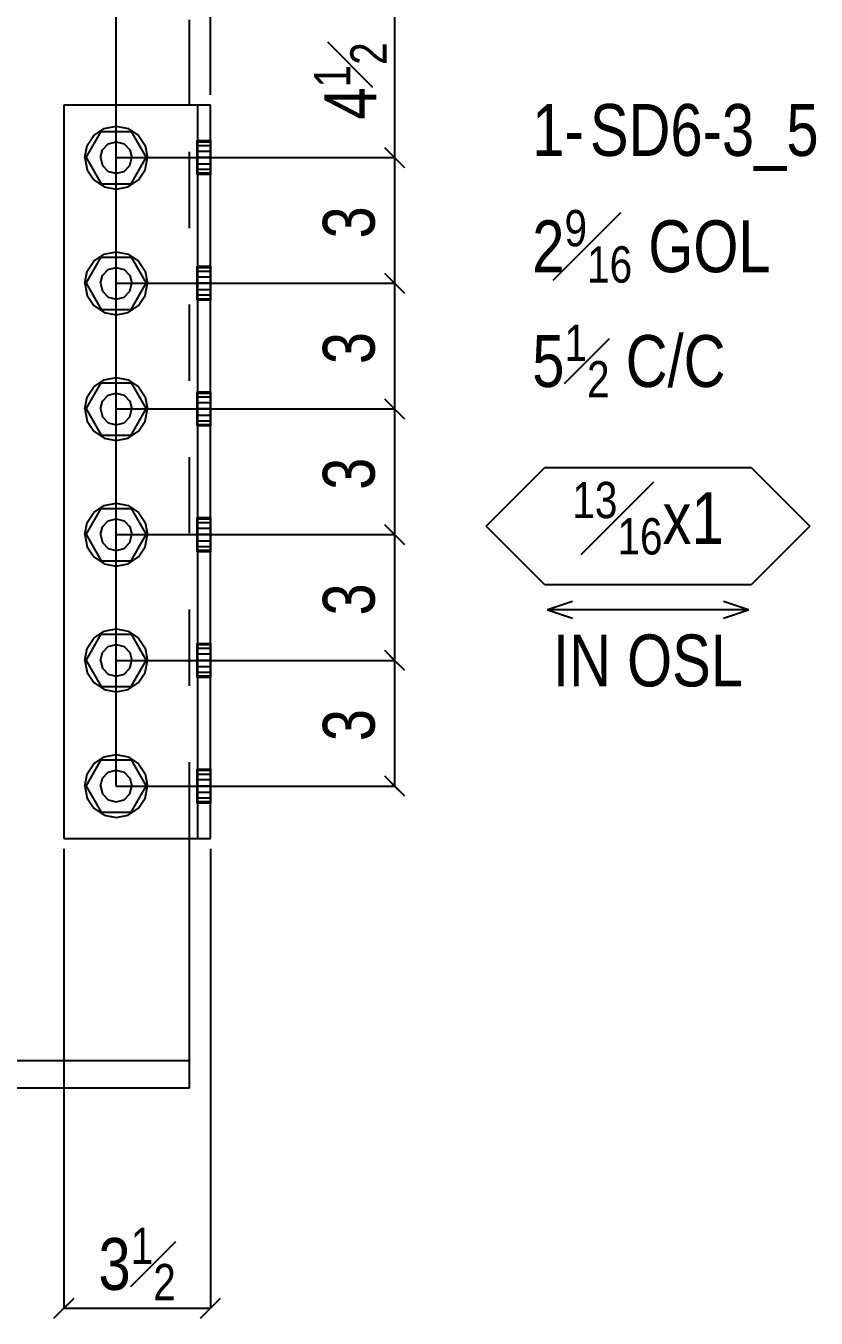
# Model space of a CAD drawing. Extents: x -23 to 149, y -71 to 107.
# Drawn here: x 86.59 to 105.47, y -32.2 to -1.35 of the extents above; entities that cross this region are included whole.
import ezdxf
from ezdxf.enums import TextEntityAlignment as Align

# ---------------------------------------------------------------- set-up
doc = ezdxf.new("R2010")
doc.units = 0
doc.header["$LTSCALE"] = 91.023009
doc.header["$MEASUREMENT"] = 0
doc.linetypes.add('SDS2_5', pattern=[0.04, 0.02, -0.02])
for name, color, linetype in [('OUTLINE', 7, 'CONTINUOUS'), ('SYSTEM_ANNOTATION', 7, 'CONTINUOUS'), ('USER_ANNOTATION', 7, 'CONTINUOUS')]:
    doc.layers.add(name, color=color, linetype=linetype)
doc.styles.add('ARIAL', font='arial.ttf', dxfattribs={"width": 0.8, "height": 0.2})

msp = doc.modelspace()

# ---------------------------------------------------------------- linework, layer by layer
at = {"layer": 'OUTLINE', "color": 2, "linetype": 'CONTINUOUS'}
for p, q in [((90.5, -1.562), (90.5, -1.209)), ((90.5, -3.25), (90.5, -1.562)), ((90.312, -3.25), (87.5, -3.25)), ((87.5, -3.25), (87.5, -20.75)), ((90.456, -3.25), (90.312, -3.25)), ((90.578, -3.25), (90.456, -3.25)), ((90.659, -3.25), (90.578, -3.25)), ((90.688, -3.25), (90.659, -3.25)), ((91, -3.25), (90.688, -3.25)), ((90.688, -3.25), (90.688, -20.75)), ((91, -20.75), (91, -3.25)), ((87.5, -20.75), (90.312, -20.75)), ((90.312, -20.75), (90.456, -20.75)), ((90.456, -20.75), (90.578, -20.75)), ((90.5, -25.137), (90.5, -20.75)), ((90.578, -20.75), (90.659, -20.75)), ((90.659, -20.75), (90.688, -20.75)), ((90.688, -20.75), (91, -20.75)), ((90.5, -25.491), (90.5, -25.137)), ((90.5, -25.79), (90.5, -25.491)), ((90.5, -25.99), (90.5, -25.79)), ((90.5, -26.06), (5.5, -26.06)), ((90.5, -26.06), (90.5, -25.99)), ((90.5, -26.7), (90.5, -26.06)), ((5.5, -26.7), (90.5, -26.7))]:
    msp.add_line(p, q, dxfattribs=at)
at = {"layer": 'OUTLINE', "color": 1, "linetype": 'SDS2_5'}
for p, q in [((90.5, -20.75), (90.5, -3.25)), ((88.031, -4.5), (88.391, -3.875)), ((88.031, -4.5), (88.391, -3.875)), ((88.031, -4.5), (88.391, -3.875)), ((88.055, -4.211), (88.219, -3.969)), ((88.055, -4.211), (88.219, -3.969)), ((88.219, -3.969), (88.461, -3.805)), ((88.219, -3.969), (88.461, -3.805)), ((88.391, -3.875), (89.109, -3.875)), ((88.391, -3.875), (89.109, -3.875)), ((88.391, -3.875), (89.109, -3.875)), ((88.461, -3.805), (88.75, -3.75)), ((88.461, -3.805), (88.75, -3.75)), ((88.75, -3.75), (89.039, -3.805)), ((88.75, -3.75), (89.039, -3.805)), ((89.039, -3.805), (89.281, -3.969)), ((89.039, -3.805), (89.281, -3.969)), ((89.109, -3.875), (89.469, -4.5)), ((89.109, -3.875), (89.469, -4.5)), ((89.109, -3.875), (89.469, -4.5)), ((89.281, -3.969), (89.445, -4.211)), ((89.281, -3.969), (89.445, -4.211)), ((88, -4.5), (88.055, -4.211)), ((88, -4.5), (88.055, -4.211)), ((88.375, -4.5), (88.422, -4.312)), ((88.375, -4.5), (88.422, -4.312)), ((88.375, -4.5), (88.422, -4.312)), ((88.375, -4.5), (88.422, -4.312)), ((88.422, -4.312), (88.562, -4.172)), ((88.422, -4.312), (88.562, -4.172)), ((88.422, -4.312), (88.562, -4.172)), ((88.422, -4.312), (88.562, -4.172)), ((88.562, -4.172), (88.75, -4.125)), ((88.562, -4.172), (88.75, -4.125)), ((88.562, -4.172), (88.75, -4.125)), ((88.562, -4.172), (88.75, -4.125)), ((88.75, -4.125), (88.938, -4.172)), ((88.75, -4.125), (88.938, -4.172)), ((88.75, -4.125), (88.938, -4.172)), ((88.75, -4.125), (88.938, -4.172)), ((88.938, -4.172), (89.078, -4.312)), ((88.938, -4.172), (89.078, -4.312)), ((88.938, -4.172), (89.078, -4.312)), ((88.938, -4.172), (89.078, -4.312)), ((89.078, -4.312), (89.125, -4.5)), ((89.078, -4.312), (89.125, -4.5)), ((89.078, -4.312), (89.125, -4.5)), ((89.078, -4.312), (89.125, -4.5)), ((89.445, -4.211), (89.5, -4.5)), ((89.445, -4.211), (89.5, -4.5)), ((90.683, -4.094), (90.688, -4.094)), ((90.683, -4.125), (90.683, -4.094)), ((90.683, -4.125), (90.688, -4.125)), ((90.683, -4.213), (90.683, -4.125)), ((90.683, -4.213), (90.688, -4.213)), ((90.683, -4.345), (90.683, -4.213)), ((90.688, -4.094), (91, -4.094)), ((90.688, -4.125), (91, -4.125)), ((90.688, -4.213), (91, -4.213)), ((91, -4.094), (91.005, -4.094)), ((91, -4.125), (91.005, -4.125)), ((91, -4.213), (91.005, -4.213)), ((91.005, -4.094), (91.005, -4.125)), ((91.005, -4.125), (91.005, -4.213)), ((91.005, -4.213), (91.005, -4.345)), ((88, -4.5), (88.055, -4.789)), ((88, -4.5), (88.055, -4.789)), ((88.031, -4.5), (88.391, -5.125)), ((88.031, -4.5), (88.391, -5.125)), ((88.031, -4.5), (88.391, -5.125)), ((88.375, -4.5), (88.422, -4.688)), ((88.375, -4.5), (88.422, -4.688)), ((88.375, -4.5), (88.422, -4.688)), ((88.375, -4.5), (88.422, -4.688)), ((89.078, -4.688), (89.125, -4.5)), ((89.078, -4.688), (89.125, -4.5)), ((89.078, -4.688), (89.125, -4.5)), ((89.078, -4.688), (89.125, -4.5)), ((89.109, -5.125), (89.469, -4.5)), ((89.109, -5.125), (89.469, -4.5)), ((89.109, -5.125), (89.469, -4.5)), ((89.445, -4.789), (89.5, -4.5)), ((89.445, -4.789), (89.5, -4.5)), ((90.683, -4.345), (90.688, -4.345)), ((90.683, -4.5), (90.683, -4.345)), ((90.688, -4.5), (90.683, -4.5)), ((90.683, -4.655), (90.683, -4.5)), ((90.688, -4.345), (91, -4.345)), ((91, -4.5), (90.688, -4.5)), ((91, -4.345), (91.005, -4.345)), ((91.005, -4.5), (91, -4.5)), ((91.005, -4.345), (91.005, -4.5)), ((91.005, -4.5), (91.005, -4.655)), ((88.055, -4.789), (88.219, -5.031)), ((88.055, -4.789), (88.219, -5.031)), ((88.422, -4.688), (88.562, -4.828)), ((88.422, -4.688), (88.562, -4.828)), ((88.422, -4.688), (88.562, -4.828)), ((88.422, -4.688), (88.562, -4.828)), ((88.562, -4.828), (88.75, -4.875)), ((88.562, -4.828), (88.75, -4.875)), ((88.562, -4.828), (88.75, -4.875)), ((88.562, -4.828), (88.75, -4.875)), ((88.75, -4.875), (88.938, -4.828)), ((88.75, -4.875), (88.938, -4.828)), ((88.75, -4.875), (88.938, -4.828)), ((88.75, -4.875), (88.938, -4.828)), ((88.938, -4.828), (89.078, -4.688)), ((88.938, -4.828), (89.078, -4.688)), ((88.938, -4.828), (89.078, -4.688)), ((88.938, -4.828), (89.078, -4.688)), ((89.281, -5.031), (89.445, -4.789)), ((89.281, -5.031), (89.445, -4.789)), ((90.688, -4.655), (90.683, -4.655)), ((90.683, -4.787), (90.683, -4.655)), ((90.688, -4.787), (90.683, -4.787)), ((90.683, -4.875), (90.683, -4.787)), ((90.688, -4.875), (90.683, -4.875)), ((90.683, -4.906), (90.683, -4.875)), ((90.688, -4.906), (90.683, -4.906)), ((91, -4.655), (90.688, -4.655)), ((91, -4.787), (90.688, -4.787)), ((91, -4.875), (90.688, -4.875)), ((91, -4.906), (90.688, -4.906)), ((91.005, -4.655), (91, -4.655)), ((91.005, -4.787), (91, -4.787)), ((91.005, -4.875), (91, -4.875)), ((91.005, -4.906), (91, -4.906)), ((91.005, -4.655), (91.005, -4.787)), ((91.005, -4.787), (91.005, -4.875)), ((91.005, -4.875), (91.005, -4.906)), ((88.219, -5.031), (88.461, -5.195)), ((88.219, -5.031), (88.461, -5.195)), ((88.391, -5.125), (89.109, -5.125)), ((88.391, -5.125), (89.109, -5.125)), ((88.391, -5.125), (89.109, -5.125)), ((88.461, -5.195), (88.75, -5.25)), ((88.461, -5.195), (88.75, -5.25)), ((88.75, -5.25), (89.039, -5.195)), ((88.75, -5.25), (89.039, -5.195)), ((89.039, -5.195), (89.281, -5.031)), ((89.039, -5.195), (89.281, -5.031)), ((88.461, -6.805), (88.75, -6.75)), ((88.461, -6.805), (88.75, -6.75)), ((88.75, -6.75), (89.039, -6.805)), ((88.75, -6.75), (89.039, -6.805)), ((88.031, -7.5), (88.391, -6.875)), ((88.031, -7.5), (88.391, -6.875)), ((88.031, -7.5), (88.391, -6.875)), ((88.055, -7.211), (88.219, -6.969)), ((88.055, -7.211), (88.219, -6.969)), ((88.219, -6.969), (88.461, -6.805)), ((88.219, -6.969), (88.461, -6.805)), ((88.391, -6.875), (89.109, -6.875)), ((88.391, -6.875), (89.109, -6.875)), ((88.391, -6.875), (89.109, -6.875)), ((89.039, -6.805), (89.281, -6.969)), ((89.039, -6.805), (89.281, -6.969)), ((89.109, -6.875), (89.469, -7.5)), ((89.109, -6.875), (89.469, -7.5)), ((89.109, -6.875), (89.469, -7.5)), ((89.281, -6.969), (89.445, -7.211)), ((89.281, -6.969), (89.445, -7.211)), ((90.683, -7.094), (90.688, -7.094)), ((90.683, -7.125), (90.683, -7.094)), ((90.688, -7.094), (91, -7.094)), ((91, -7.094), (91.005, -7.094)), ((91.005, -7.094), (91.005, -7.125)), ((88, -7.5), (88.055, -7.211)), ((88, -7.5), (88.055, -7.211)), ((88.375, -7.5), (88.422, -7.312)), ((88.375, -7.5), (88.422, -7.312)), ((88.375, -7.5), (88.422, -7.312)), ((88.375, -7.5), (88.422, -7.312)), ((88.422, -7.312), (88.562, -7.172)), ((88.422, -7.312), (88.562, -7.172)), ((88.422, -7.312), (88.562, -7.172)), ((88.422, -7.312), (88.562, -7.172)), ((88.562, -7.172), (88.75, -7.125)), ((88.562, -7.172), (88.75, -7.125)), ((88.562, -7.172), (88.75, -7.125)), ((88.562, -7.172), (88.75, -7.125)), ((88.75, -7.125), (88.938, -7.172)), ((88.75, -7.125), (88.938, -7.172)), ((88.75, -7.125), (88.938, -7.172)), ((88.75, -7.125), (88.938, -7.172)), ((88.938, -7.172), (89.078, -7.312)), ((88.938, -7.172), (89.078, -7.312)), ((88.938, -7.172), (89.078, -7.312)), ((88.938, -7.172), (89.078, -7.312)), ((89.078, -7.312), (89.125, -7.5)), ((89.078, -7.312), (89.125, -7.5)), ((89.078, -7.312), (89.125, -7.5)), ((89.078, -7.312), (89.125, -7.5)), ((89.445, -7.211), (89.5, -7.5)), ((89.445, -7.211), (89.5, -7.5)), ((90.683, -7.125), (90.688, -7.125)), ((90.683, -7.213), (90.683, -7.125)), ((90.683, -7.213), (90.688, -7.213)), ((90.683, -7.345), (90.683, -7.213)), ((90.683, -7.345), (90.688, -7.345)), ((90.683, -7.5), (90.683, -7.345)), ((90.688, -7.125), (91, -7.125)), ((90.688, -7.213), (91, -7.213)), ((90.688, -7.345), (91, -7.345)), ((91, -7.125), (91.005, -7.125)), ((91, -7.213), (91.005, -7.213)), ((91, -7.345), (91.005, -7.345)), ((91.005, -7.125), (91.005, -7.213)), ((91.005, -7.213), (91.005, -7.345)), ((91.005, -7.345), (91.005, -7.5)), ((88, -7.5), (88.055, -7.789)), ((88, -7.5), (88.055, -7.789)), ((88.031, -7.5), (88.391, -8.125)), ((88.031, -7.5), (88.391, -8.125)), ((88.031, -7.5), (88.391, -8.125)), ((88.375, -7.5), (88.422, -7.688)), ((88.375, -7.5), (88.422, -7.688)), ((88.375, -7.5), (88.422, -7.688)), ((88.375, -7.5), (88.422, -7.688)), ((88.422, -7.688), (88.562, -7.828)), ((88.422, -7.688), (88.562, -7.828)), ((88.422, -7.688), (88.562, -7.828)), ((88.422, -7.688), (88.562, -7.828)), ((88.938, -7.828), (89.078, -7.688)), ((88.938, -7.828), (89.078, -7.688)), ((88.938, -7.828), (89.078, -7.688)), ((88.938, -7.828), (89.078, -7.688)), ((89.078, -7.688), (89.125, -7.5)), ((89.078, -7.688), (89.125, -7.5)), ((89.078, -7.688), (89.125, -7.5)), ((89.078, -7.688), (89.125, -7.5)), ((89.109, -8.125), (89.469, -7.5)), ((89.109, -8.125), (89.469, -7.5)), ((89.109, -8.125), (89.469, -7.5)), ((89.445, -7.789), (89.5, -7.5)), ((89.445, -7.789), (89.5, -7.5)), ((90.688, -7.5), (90.683, -7.5)), ((90.683, -7.655), (90.683, -7.5)), ((90.688, -7.655), (90.683, -7.655)), ((90.683, -7.787), (90.683, -7.655)), ((91, -7.5), (90.688, -7.5)), ((91, -7.655), (90.688, -7.655)), ((91.005, -7.5), (91, -7.5)), ((91.005, -7.655), (91, -7.655)), ((91.005, -7.5), (91.005, -7.655)), ((91.005, -7.655), (91.005, -7.787)), ((88.055, -7.789), (88.219, -8.031)), ((88.055, -7.789), (88.219, -8.031)), ((88.562, -7.828), (88.75, -7.875)), ((88.562, -7.828), (88.75, -7.875)), ((88.562, -7.828), (88.75, -7.875)), ((88.562, -7.828), (88.75, -7.875)), ((88.75, -7.875), (88.938, -7.828)), ((88.75, -7.875), (88.938, -7.828)), ((88.75, -7.875), (88.938, -7.828)), ((88.75, -7.875), (88.938, -7.828)), ((89.281, -8.031), (89.445, -7.789)), ((89.281, -8.031), (89.445, -7.789)), ((90.688, -7.787), (90.683, -7.787)), ((90.683, -7.875), (90.683, -7.787)), ((90.688, -7.875), (90.683, -7.875)), ((90.683, -7.906), (90.683, -7.875)), ((90.688, -7.906), (90.683, -7.906)), ((91, -7.787), (90.688, -7.787)), ((91, -7.875), (90.688, -7.875)), ((91, -7.906), (90.688, -7.906)), ((91.005, -7.787), (91, -7.787)), ((91.005, -7.875), (91, -7.875)), ((91.005, -7.906), (91, -7.906)), ((91.005, -7.787), (91.005, -7.875)), ((91.005, -7.875), (91.005, -7.906)), ((88.219, -8.031), (88.461, -8.195)), ((88.219, -8.031), (88.461, -8.195)), ((88.391, -8.125), (89.109, -8.125)), ((88.391, -8.125), (89.109, -8.125)), ((88.391, -8.125), (89.109, -8.125)), ((88.461, -8.195), (88.75, -8.25)), ((88.461, -8.195), (88.75, -8.25)), ((88.75, -8.25), (89.039, -8.195)), ((88.75, -8.25), (89.039, -8.195)), ((89.039, -8.195), (89.281, -8.031)), ((89.039, -8.195), (89.281, -8.031)), ((88.219, -9.969), (88.461, -9.805)), ((88.219, -9.969), (88.461, -9.805)), ((88.461, -9.805), (88.75, -9.75)), ((88.461, -9.805), (88.75, -9.75)), ((88.75, -9.75), (89.039, -9.805)), ((88.75, -9.75), (89.039, -9.805)), ((89.039, -9.805), (89.281, -9.969)), ((89.039, -9.805), (89.281, -9.969)), ((88.031, -10.5), (88.391, -9.875)), ((88.031, -10.5), (88.391, -9.875)), ((88.031, -10.5), (88.391, -9.875)), ((88.055, -10.211), (88.219, -9.969)), ((88.055, -10.211), (88.219, -9.969)), ((88.391, -9.875), (89.109, -9.875)), ((88.391, -9.875), (89.109, -9.875)), ((88.391, -9.875), (89.109, -9.875)), ((88.422, -10.312), (88.562, -10.172)), ((88.422, -10.312), (88.562, -10.172)), ((88.422, -10.312), (88.562, -10.172)), ((88.422, -10.312), (88.562, -10.172)), ((88.562, -10.172), (88.75, -10.125)), ((88.562, -10.172), (88.75, -10.125)), ((88.562, -10.172), (88.75, -10.125)), ((88.562, -10.172), (88.75, -10.125)), ((88.75, -10.125), (88.938, -10.172)), ((88.75, -10.125), (88.938, -10.172)), ((88.75, -10.125), (88.938, -10.172)), ((88.75, -10.125), (88.938, -10.172)), ((88.938, -10.172), (89.078, -10.312)), ((88.938, -10.172), (89.078, -10.312)), ((88.938, -10.172), (89.078, -10.312)), ((88.938, -10.172), (89.078, -10.312)), ((89.109, -9.875), (89.469, -10.5)), ((89.109, -9.875), (89.469, -10.5)), ((89.109, -9.875), (89.469, -10.5)), ((89.281, -9.969), (89.445, -10.211)), ((89.281, -9.969), (89.445, -10.211)), ((90.683, -10.094), (90.688, -10.094)), ((90.683, -10.125), (90.683, -10.094)), ((90.683, -10.125), (90.688, -10.125)), ((90.683, -10.213), (90.683, -10.125)), ((90.688, -10.094), (91, -10.094)), ((90.688, -10.125), (91, -10.125)), ((91, -10.094), (91.005, -10.094)), ((91, -10.125), (91.005, -10.125)), ((91.005, -10.094), (91.005, -10.125)), ((91.005, -10.125), (91.005, -10.213)), ((88, -10.5), (88.055, -10.211)), ((88, -10.5), (88.055, -10.211)), ((88.375, -10.5), (88.422, -10.312)), ((88.375, -10.5), (88.422, -10.312)), ((88.375, -10.5), (88.422, -10.312)), ((88.375, -10.5), (88.422, -10.312)), ((89.078, -10.312), (89.125, -10.5)), ((89.078, -10.312), (89.125, -10.5)), ((89.078, -10.312), (89.125, -10.5)), ((89.078, -10.312), (89.125, -10.5)), ((89.445, -10.211), (89.5, -10.5)), ((89.445, -10.211), (89.5, -10.5)), ((90.683, -10.213), (90.688, -10.213)), ((90.683, -10.345), (90.683, -10.213)), ((90.683, -10.345), (90.688, -10.345)), ((90.683, -10.5), (90.683, -10.345)), ((90.688, -10.213), (91, -10.213)), ((90.688, -10.345), (91, -10.345)), ((91, -10.213), (91.005, -10.213)), ((91, -10.345), (91.005, -10.345)), ((91.005, -10.213), (91.005, -10.345)), ((91.005, -10.345), (91.005, -10.5)), ((88, -10.5), (88.055, -10.789)), ((88, -10.5), (88.055, -10.789)), ((88.031, -10.5), (88.391, -11.125)), ((88.031, -10.5), (88.391, -11.125)), ((88.031, -10.5), (88.391, -11.125)), ((88.055, -10.789), (88.219, -11.031)), ((88.055, -10.789), (88.219, -11.031)), ((88.375, -10.5), (88.422, -10.688)), ((88.375, -10.5), (88.422, -10.688)), ((88.375, -10.5), (88.422, -10.688)), ((88.375, -10.5), (88.422, -10.688)), ((88.422, -10.688), (88.562, -10.828)), ((88.422, -10.688), (88.562, -10.828)), ((88.422, -10.688), (88.562, -10.828)), ((88.422, -10.688), (88.562, -10.828)), ((88.938, -10.828), (89.078, -10.688)), ((88.938, -10.828), (89.078, -10.688)), ((88.938, -10.828), (89.078, -10.688)), ((88.938, -10.828), (89.078, -10.688)), ((89.078, -10.688), (89.125, -10.5)), ((89.078, -10.688), (89.125, -10.5)), ((89.078, -10.688), (89.125, -10.5)), ((89.078, -10.688), (89.125, -10.5)), ((89.109, -11.125), (89.469, -10.5)), ((89.109, -11.125), (89.469, -10.5)), ((89.109, -11.125), (89.469, -10.5)), ((89.281, -11.031), (89.445, -10.789)), ((89.281, -11.031), (89.445, -10.789)), ((89.445, -10.789), (89.5, -10.5)), ((89.445, -10.789), (89.5, -10.5)), ((90.688, -10.5), (90.683, -10.5)), ((90.683, -10.655), (90.683, -10.5)), ((90.688, -10.655), (90.683, -10.655)), ((90.683, -10.787), (90.683, -10.655)), ((90.688, -10.787), (90.683, -10.787)), ((90.683, -10.875), (90.683, -10.787)), ((91, -10.5), (90.688, -10.5)), ((91, -10.655), (90.688, -10.655)), ((91, -10.787), (90.688, -10.787)), ((91.005, -10.5), (91, -10.5)), ((91.005, -10.655), (91, -10.655)), ((91.005, -10.787), (91, -10.787)), ((91.005, -10.5), (91.005, -10.655)), ((91.005, -10.655), (91.005, -10.787)), ((91.005, -10.787), (91.005, -10.875)), ((88.219, -11.031), (88.461, -11.195)), ((88.219, -11.031), (88.461, -11.195)), ((88.562, -10.828), (88.75, -10.875)), ((88.562, -10.828), (88.75, -10.875)), ((88.562, -10.828), (88.75, -10.875)), ((88.562, -10.828), (88.75, -10.875)), ((88.75, -10.875), (88.938, -10.828)), ((88.75, -10.875), (88.938, -10.828)), ((88.75, -10.875), (88.938, -10.828)), ((88.75, -10.875), (88.938, -10.828)), ((89.039, -11.195), (89.281, -11.031)), ((89.039, -11.195), (89.281, -11.031)), ((90.688, -10.875), (90.683, -10.875)), ((90.683, -10.906), (90.683, -10.875)), ((90.688, -10.906), (90.683, -10.906)), ((91, -10.875), (90.688, -10.875)), ((91, -10.906), (90.688, -10.906)), ((91.005, -10.875), (91, -10.875)), ((91.005, -10.906), (91, -10.906)), ((91.005, -10.875), (91.005, -10.906)), ((88.391, -11.125), (89.109, -11.125)), ((88.391, -11.125), (89.109, -11.125)), ((88.391, -11.125), (89.109, -11.125)), ((88.461, -11.195), (88.75, -11.25)), ((88.461, -11.195), (88.75, -11.25)), ((88.75, -11.25), (89.039, -11.195)), ((88.75, -11.25), (89.039, -11.195)), ((88.031, -13.5), (88.391, -12.875)), ((88.031, -13.5), (88.391, -12.875)), ((88.031, -13.5), (88.391, -12.875)), ((88.219, -12.969), (88.461, -12.805)), ((88.219, -12.969), (88.461, -12.805)), ((88.391, -12.875), (89.109, -12.875)), ((88.391, -12.875), (89.109, -12.875)), ((88.391, -12.875), (89.109, -12.875)), ((88.461, -12.805), (88.75, -12.75)), ((88.461, -12.805), (88.75, -12.75)), ((88.75, -12.75), (89.039, -12.805)), ((88.75, -12.75), (89.039, -12.805)), ((89.039, -12.805), (89.281, -12.969)), ((89.039, -12.805), (89.281, -12.969)), ((89.109, -12.875), (89.469, -13.5)), ((89.109, -12.875), (89.469, -13.5)), ((89.109, -12.875), (89.469, -13.5)), ((88, -13.5), (88.055, -13.211)), ((88, -13.5), (88.055, -13.211)), ((88.055, -13.211), (88.219, -12.969)), ((88.055, -13.211), (88.219, -12.969)), ((88.422, -13.312), (88.562, -13.172)), ((88.422, -13.312), (88.562, -13.172)), ((88.422, -13.312), (88.562, -13.172)), ((88.422, -13.312), (88.562, -13.172)), ((88.562, -13.172), (88.75, -13.125)), ((88.562, -13.172), (88.75, -13.125)), ((88.562, -13.172), (88.75, -13.125)), ((88.562, -13.172), (88.75, -13.125)), ((88.75, -13.125), (88.938, -13.172)), ((88.75, -13.125), (88.938, -13.172)), ((88.75, -13.125), (88.938, -13.172)), ((88.75, -13.125), (88.938, -13.172)), ((88.938, -13.172), (89.078, -13.312)), ((88.938, -13.172), (89.078, -13.312)), ((88.938, -13.172), (89.078, -13.312)), ((88.938, -13.172), (89.078, -13.312)), ((89.281, -12.969), (89.445, -13.211)), ((89.281, -12.969), (89.445, -13.211)), ((89.445, -13.211), (89.5, -13.5)), ((89.445, -13.211), (89.5, -13.5)), ((90.683, -13.094), (90.688, -13.094)), ((90.683, -13.125), (90.683, -13.094)), ((90.683, -13.125), (90.688, -13.125)), ((90.683, -13.213), (90.683, -13.125)), ((90.683, -13.213), (90.688, -13.213)), ((90.683, -13.345), (90.683, -13.213)), ((90.688, -13.094), (91, -13.094)), ((90.688, -13.125), (91, -13.125)), ((90.688, -13.213), (91, -13.213)), ((91, -13.094), (91.005, -13.094)), ((91, -13.125), (91.005, -13.125)), ((91, -13.213), (91.005, -13.213)), ((91.005, -13.094), (91.005, -13.125)), ((91.005, -13.125), (91.005, -13.213)), ((91.005, -13.213), (91.005, -13.345)), ((88, -13.5), (88.055, -13.789)), ((88, -13.5), (88.055, -13.789)), ((88.031, -13.5), (88.391, -14.125)), ((88.031, -13.5), (88.391, -14.125)), ((88.031, -13.5), (88.391, -14.125)), ((88.375, -13.5), (88.422, -13.312)), ((88.375, -13.5), (88.422, -13.312)), ((88.375, -13.5), (88.422, -13.312)), ((88.375, -13.5), (88.422, -13.312)), ((88.375, -13.5), (88.422, -13.688)), ((88.375, -13.5), (88.422, -13.688)), ((88.375, -13.5), (88.422, -13.688)), ((88.375, -13.5), (88.422, -13.688)), ((89.078, -13.312), (89.125, -13.5)), ((89.078, -13.312), (89.125, -13.5)), ((89.078, -13.312), (89.125, -13.5)), ((89.078, -13.312), (89.125, -13.5)), ((89.078, -13.688), (89.125, -13.5)), ((89.078, -13.688), (89.125, -13.5)), ((89.078, -13.688), (89.125, -13.5)), ((89.078, -13.688), (89.125, -13.5)), ((89.109, -14.125), (89.469, -13.5)), ((89.109, -14.125), (89.469, -13.5)), ((89.109, -14.125), (89.469, -13.5)), ((89.445, -13.789), (89.5, -13.5)), ((89.445, -13.789), (89.5, -13.5)), ((90.683, -13.345), (90.688, -13.345)), ((90.683, -13.5), (90.683, -13.345)), ((90.688, -13.5), (90.683, -13.5)), ((90.683, -13.655), (90.683, -13.5)), ((90.688, -13.345), (91, -13.345)), ((91, -13.5), (90.688, -13.5)), ((91, -13.345), (91.005, -13.345)), ((91.005, -13.5), (91, -13.5)), ((91.005, -13.345), (91.005, -13.5)), ((91.005, -13.5), (91.005, -13.655)), ((88.055, -13.789), (88.219, -14.031)), ((88.055, -13.789), (88.219, -14.031)), ((88.422, -13.688), (88.562, -13.828)), ((88.422, -13.688), (88.562, -13.828)), ((88.422, -13.688), (88.562, -13.828)), ((88.422, -13.688), (88.562, -13.828)), ((88.562, -13.828), (88.75, -13.875)), ((88.562, -13.828), (88.75, -13.875)), ((88.562, -13.828), (88.75, -13.875)), ((88.562, -13.828), (88.75, -13.875)), ((88.75, -13.875), (88.938, -13.828)), ((88.75, -13.875), (88.938, -13.828)), ((88.75, -13.875), (88.938, -13.828)), ((88.75, -13.875), (88.938, -13.828)), ((88.938, -13.828), (89.078, -13.688)), ((88.938, -13.828), (89.078, -13.688)), ((88.938, -13.828), (89.078, -13.688)), ((88.938, -13.828), (89.078, -13.688)), ((89.281, -14.031), (89.445, -13.789)), ((89.281, -14.031), (89.445, -13.789)), ((90.688, -13.655), (90.683, -13.655)), ((90.683, -13.787), (90.683, -13.655)), ((90.688, -13.787), (90.683, -13.787)), ((90.683, -13.875), (90.683, -13.787)), ((90.688, -13.875), (90.683, -13.875)), ((90.683, -13.906), (90.683, -13.875)), ((91, -13.655), (90.688, -13.655)), ((91, -13.787), (90.688, -13.787)), ((91, -13.875), (90.688, -13.875)), ((91.005, -13.655), (91, -13.655)), ((91.005, -13.787), (91, -13.787)), ((91.005, -13.875), (91, -13.875)), ((91.005, -13.655), (91.005, -13.787)), ((91.005, -13.787), (91.005, -13.875)), ((91.005, -13.875), (91.005, -13.906)), ((88.219, -14.031), (88.461, -14.195)), ((88.219, -14.031), (88.461, -14.195)), ((88.391, -14.125), (89.109, -14.125)), ((88.391, -14.125), (89.109, -14.125)), ((88.391, -14.125), (89.109, -14.125)), ((89.039, -14.195), (89.281, -14.031)), ((89.039, -14.195), (89.281, -14.031)), ((90.688, -13.906), (90.683, -13.906)), ((91, -13.906), (90.688, -13.906)), ((91.005, -13.906), (91, -13.906)), ((88.461, -14.195), (88.75, -14.25)), ((88.461, -14.195), (88.75, -14.25)), ((88.75, -14.25), (89.039, -14.195)), ((88.75, -14.25), (89.039, -14.195)), ((88.031, -16.5), (88.391, -15.875)), ((88.031, -16.5), (88.391, -15.875)), ((88.031, -16.5), (88.391, -15.875)), ((88.055, -16.211), (88.219, -15.969)), ((88.055, -16.211), (88.219, -15.969)), ((88.219, -15.969), (88.461, -15.805)), ((88.219, -15.969), (88.461, -15.805)), ((88.391, -15.875), (89.109, -15.875)), ((88.391, -15.875), (89.109, -15.875)), ((88.391, -15.875), (89.109, -15.875)), ((88.461, -15.805), (88.75, -15.75)), ((88.461, -15.805), (88.75, -15.75)), ((88.75, -15.75), (89.039, -15.805)), ((88.75, -15.75), (89.039, -15.805)), ((89.039, -15.805), (89.281, -15.969)), ((89.039, -15.805), (89.281, -15.969)), ((89.109, -15.875), (89.469, -16.5)), ((89.109, -15.875), (89.469, -16.5)), ((89.109, -15.875), (89.469, -16.5)), ((89.281, -15.969), (89.445, -16.211)), ((89.281, -15.969), (89.445, -16.211)), ((88, -16.5), (88.055, -16.211)), ((88, -16.5), (88.055, -16.211)), ((88.375, -16.5), (88.422, -16.312)), ((88.375, -16.5), (88.422, -16.312)), ((88.375, -16.5), (88.422, -16.312)), ((88.375, -16.5), (88.422, -16.312)), ((88.422, -16.312), (88.562, -16.172)), ((88.422, -16.312), (88.562, -16.172)), ((88.422, -16.312), (88.562, -16.172)), ((88.422, -16.312), (88.562, -16.172)), ((88.562, -16.172), (88.75, -16.125)), ((88.562, -16.172), (88.75, -16.125)), ((88.562, -16.172), (88.75, -16.125)), ((88.562, -16.172), (88.75, -16.125)), ((88.75, -16.125), (88.938, -16.172)), ((88.75, -16.125), (88.938, -16.172)), ((88.75, -16.125), (88.938, -16.172)), ((88.75, -16.125), (88.938, -16.172)), ((88.938, -16.172), (89.078, -16.312)), ((88.938, -16.172), (89.078, -16.312)), ((88.938, -16.172), (89.078, -16.312)), ((88.938, -16.172), (89.078, -16.312)), ((89.078, -16.312), (89.125, -16.5)), ((89.078, -16.312), (89.125, -16.5)), ((89.078, -16.312), (89.125, -16.5)), ((89.078, -16.312), (89.125, -16.5)), ((89.445, -16.211), (89.5, -16.5)), ((89.445, -16.211), (89.5, -16.5)), ((90.683, -16.094), (90.688, -16.094)), ((90.683, -16.125), (90.683, -16.094)), ((90.683, -16.125), (90.688, -16.125)), ((90.683, -16.213), (90.683, -16.125)), ((90.683, -16.213), (90.688, -16.213)), ((90.683, -16.345), (90.683, -16.213)), ((90.683, -16.345), (90.688, -16.345)), ((90.683, -16.5), (90.683, -16.345)), ((90.688, -16.094), (91, -16.094)), ((90.688, -16.125), (91, -16.125)), ((90.688, -16.213), (91, -16.213)), ((90.688, -16.345), (91, -16.345)), ((91, -16.094), (91.005, -16.094)), ((91, -16.125), (91.005, -16.125)), ((91, -16.213), (91.005, -16.213)), ((91, -16.345), (91.005, -16.345)), ((91.005, -16.094), (91.005, -16.125)), ((91.005, -16.125), (91.005, -16.213)), ((91.005, -16.213), (91.005, -16.345)), ((91.005, -16.345), (91.005, -16.5)), ((88, -16.5), (88.055, -16.789)), ((88, -16.5), (88.055, -16.789)), ((88.031, -16.5), (88.391, -17.125)), ((88.031, -16.5), (88.391, -17.125)), ((88.031, -16.5), (88.391, -17.125)), ((88.375, -16.5), (88.422, -16.688)), ((88.375, -16.5), (88.422, -16.688)), ((88.375, -16.5), (88.422, -16.688)), ((88.375, -16.5), (88.422, -16.688)), ((89.078, -16.688), (89.125, -16.5)), ((89.078, -16.688), (89.125, -16.5)), ((89.078, -16.688), (89.125, -16.5)), ((89.078, -16.688), (89.125, -16.5)), ((89.109, -17.125), (89.469, -16.5)), ((89.109, -17.125), (89.469, -16.5)), ((89.109, -17.125), (89.469, -16.5)), ((89.445, -16.789), (89.5, -16.5)), ((89.445, -16.789), (89.5, -16.5)), ((90.688, -16.5), (90.683, -16.5)), ((90.683, -16.655), (90.683, -16.5)), ((90.688, -16.655), (90.683, -16.655)), ((90.683, -16.787), (90.683, -16.655)), ((91, -16.5), (90.688, -16.5)), ((91, -16.655), (90.688, -16.655)), ((91.005, -16.5), (91, -16.5)), ((91.005, -16.655), (91, -16.655)), ((91.005, -16.5), (91.005, -16.655)), ((91.005, -16.655), (91.005, -16.787)), ((88.055, -16.789), (88.219, -17.031)), ((88.055, -16.789), (88.219, -17.031)), ((88.422, -16.688), (88.562, -16.828)), ((88.422, -16.688), (88.562, -16.828)), ((88.422, -16.688), (88.562, -16.828)), ((88.422, -16.688), (88.562, -16.828)), ((88.562, -16.828), (88.75, -16.875)), ((88.562, -16.828), (88.75, -16.875)), ((88.562, -16.828), (88.75, -16.875)), ((88.562, -16.828), (88.75, -16.875)), ((88.75, -16.875), (88.938, -16.828)), ((88.75, -16.875), (88.938, -16.828)), ((88.75, -16.875), (88.938, -16.828)), ((88.75, -16.875), (88.938, -16.828)), ((88.938, -16.828), (89.078, -16.688)), ((88.938, -16.828), (89.078, -16.688)), ((88.938, -16.828), (89.078, -16.688)), ((88.938, -16.828), (89.078, -16.688)), ((89.281, -17.031), (89.445, -16.789)), ((89.281, -17.031), (89.445, -16.789)), ((90.688, -16.787), (90.683, -16.787)), ((90.683, -16.875), (90.683, -16.787)), ((90.688, -16.875), (90.683, -16.875)), ((90.683, -16.906), (90.683, -16.875)), ((90.688, -16.906), (90.683, -16.906)), ((91, -16.787), (90.688, -16.787)), ((91, -16.875), (90.688, -16.875)), ((91, -16.906), (90.688, -16.906)), ((91.005, -16.787), (91, -16.787)), ((91.005, -16.875), (91, -16.875)), ((91.005, -16.906), (91, -16.906)), ((91.005, -16.787), (91.005, -16.875)), ((91.005, -16.875), (91.005, -16.906)), ((88.219, -17.031), (88.461, -17.195)), ((88.219, -17.031), (88.461, -17.195)), ((88.391, -17.125), (89.109, -17.125)), ((88.391, -17.125), (89.109, -17.125)), ((88.391, -17.125), (89.109, -17.125)), ((88.461, -17.195), (88.75, -17.25)), ((88.461, -17.195), (88.75, -17.25)), ((88.75, -17.25), (89.039, -17.195)), ((88.75, -17.25), (89.039, -17.195)), ((89.039, -17.195), (89.281, -17.031)), ((89.039, -17.195), (89.281, -17.031)), ((88.219, -18.969), (88.461, -18.805)), ((88.219, -18.969), (88.461, -18.805)), ((88.461, -18.805), (88.75, -18.75)), ((88.461, -18.805), (88.75, -18.75)), ((88.75, -18.75), (89.039, -18.805)), ((88.75, -18.75), (89.039, -18.805)), ((89.039, -18.805), (89.281, -18.969)), ((89.039, -18.805), (89.281, -18.969)), ((88.031, -19.5), (88.391, -18.875)), ((88.031, -19.5), (88.391, -18.875)), ((88.031, -19.5), (88.391, -18.875)), ((88.055, -19.211), (88.219, -18.969)), ((88.055, -19.211), (88.219, -18.969)), ((88.391, -18.875), (89.109, -18.875)), ((88.391, -18.875), (89.109, -18.875)), ((88.391, -18.875), (89.109, -18.875)), ((89.109, -18.875), (89.469, -19.5)), ((89.109, -18.875), (89.469, -19.5)), ((89.109, -18.875), (89.469, -19.5)), ((89.281, -18.969), (89.445, -19.211)), ((89.281, -18.969), (89.445, -19.211)), ((90.683, -19.094), (90.688, -19.094)), ((90.683, -19.125), (90.683, -19.094)), ((90.683, -19.125), (90.688, -19.125)), ((90.683, -19.213), (90.683, -19.125)), ((90.688, -19.094), (91, -19.094)), ((90.688, -19.125), (91, -19.125)), ((91, -19.094), (91.005, -19.094)), ((91, -19.125), (91.005, -19.125)), ((91.005, -19.094), (91.005, -19.125)), ((91.005, -19.125), (91.005, -19.213)), ((88, -19.5), (88.055, -19.211)), ((88, -19.5), (88.055, -19.211)), ((88.375, -19.5), (88.422, -19.312)), ((88.375, -19.5), (88.422, -19.312)), ((88.375, -19.5), (88.422, -19.312)), ((88.375, -19.5), (88.422, -19.312)), ((88.422, -19.312), (88.562, -19.172)), ((88.422, -19.312), (88.562, -19.172)), ((88.422, -19.312), (88.562, -19.172)), ((88.422, -19.312), (88.562, -19.172)), ((88.562, -19.172), (88.75, -19.125)), ((88.562, -19.172), (88.75, -19.125)), ((88.562, -19.172), (88.75, -19.125)), ((88.562, -19.172), (88.75, -19.125)), ((88.75, -19.125), (88.938, -19.172)), ((88.75, -19.125), (88.938, -19.172)), ((88.75, -19.125), (88.938, -19.172)), ((88.75, -19.125), (88.938, -19.172)), ((88.938, -19.172), (89.078, -19.312)), ((88.938, -19.172), (89.078, -19.312)), ((88.938, -19.172), (89.078, -19.312)), ((88.938, -19.172), (89.078, -19.312)), ((89.078, -19.312), (89.125, -19.5)), ((89.078, -19.312), (89.125, -19.5)), ((89.078, -19.312), (89.125, -19.5)), ((89.078, -19.312), (89.125, -19.5)), ((89.445, -19.211), (89.5, -19.5)), ((89.445, -19.211), (89.5, -19.5)), ((90.683, -19.213), (90.688, -19.213)), ((90.683, -19.345), (90.683, -19.213)), ((90.683, -19.345), (90.688, -19.345)), ((90.683, -19.5), (90.683, -19.345)), ((90.688, -19.213), (91, -19.213)), ((90.688, -19.345), (91, -19.345)), ((91, -19.213), (91.005, -19.213)), ((91, -19.345), (91.005, -19.345)), ((91.005, -19.213), (91.005, -19.345)), ((91.005, -19.345), (91.005, -19.5)), ((88, -19.5), (88.055, -19.789)), ((88, -19.5), (88.055, -19.789)), ((88.031, -19.5), (88.391, -20.125)), ((88.031, -19.5), (88.391, -20.125)), ((88.031, -19.5), (88.391, -20.125)), ((88.375, -19.5), (88.422, -19.688)), ((88.375, -19.5), (88.422, -19.688)), ((88.375, -19.5), (88.422, -19.688)), ((88.375, -19.5), (88.422, -19.688)), ((88.422, -19.688), (88.562, -19.828)), ((88.422, -19.688), (88.562, -19.828)), ((88.422, -19.688), (88.562, -19.828)), ((88.422, -19.688), (88.562, -19.828)), ((88.938, -19.828), (89.078, -19.688)), ((88.938, -19.828), (89.078, -19.688)), ((88.938, -19.828), (89.078, -19.688)), ((88.938, -19.828), (89.078, -19.688)), ((89.078, -19.688), (89.125, -19.5)), ((89.078, -19.688), (89.125, -19.5)), ((89.078, -19.688), (89.125, -19.5)), ((89.078, -19.688), (89.125, -19.5)), ((89.109, -20.125), (89.469, -19.5)), ((89.109, -20.125), (89.469, -19.5)), ((89.109, -20.125), (89.469, -19.5)), ((89.445, -19.789), (89.5, -19.5)), ((89.445, -19.789), (89.5, -19.5)), ((90.688, -19.5), (90.683, -19.5)), ((90.683, -19.655), (90.683, -19.5)), ((90.688, -19.655), (90.683, -19.655)), ((90.683, -19.787), (90.683, -19.655)), ((91, -19.5), (90.688, -19.5)), ((91, -19.655), (90.688, -19.655)), ((91.005, -19.5), (91, -19.5)), ((91.005, -19.655), (91, -19.655)), ((91.005, -19.5), (91.005, -19.655)), ((91.005, -19.655), (91.005, -19.787)), ((88.055, -19.789), (88.219, -20.031)), ((88.055, -19.789), (88.219, -20.031)), ((88.219, -20.031), (88.461, -20.195)), ((88.219, -20.031), (88.461, -20.195)), ((88.562, -19.828), (88.75, -19.875)), ((88.562, -19.828), (88.75, -19.875)), ((88.562, -19.828), (88.75, -19.875)), ((88.562, -19.828), (88.75, -19.875)), ((88.75, -19.875), (88.938, -19.828)), ((88.75, -19.875), (88.938, -19.828)), ((88.75, -19.875), (88.938, -19.828)), ((88.75, -19.875), (88.938, -19.828)), ((89.039, -20.195), (89.281, -20.031)), ((89.039, -20.195), (89.281, -20.031)), ((89.281, -20.031), (89.445, -19.789)), ((89.281, -20.031), (89.445, -19.789)), ((90.688, -19.787), (90.683, -19.787)), ((90.683, -19.875), (90.683, -19.787)), ((90.688, -19.875), (90.683, -19.875)), ((90.683, -19.906), (90.683, -19.875)), ((90.688, -19.906), (90.683, -19.906)), ((91, -19.787), (90.688, -19.787)), ((91, -19.875), (90.688, -19.875)), ((91, -19.906), (90.688, -19.906)), ((91.005, -19.787), (91, -19.787)), ((91.005, -19.875), (91, -19.875)), ((91.005, -19.906), (91, -19.906)), ((91.005, -19.787), (91.005, -19.875)), ((91.005, -19.875), (91.005, -19.906)), ((88.391, -20.125), (89.109, -20.125)), ((88.391, -20.125), (89.109, -20.125)), ((88.391, -20.125), (89.109, -20.125)), ((88.461, -20.195), (88.75, -20.25)), ((88.461, -20.195), (88.75, -20.25)), ((88.75, -20.25), (89.039, -20.195)), ((88.75, -20.25), (89.039, -20.195))]:
    msp.add_line(p, q, dxfattribs=at)
at = {"layer": 'OUTLINE', "color": 1, "linetype": 'CONTINUOUS'}
for p, q in [((88.031, -4.5), (88.391, -3.875)), ((88.391, -3.875), (89.109, -3.875)), ((89.109, -3.875), (89.469, -4.5)), ((88.031, -4.5), (88.391, -5.125)), ((89.109, -5.125), (89.469, -4.5)), ((88.391, -5.125), (89.109, -5.125)), ((88.031, -7.5), (88.391, -6.875)), ((88.391, -6.875), (89.109, -6.875)), ((89.109, -6.875), (89.469, -7.5)), ((88.031, -7.5), (88.391, -8.125)), ((89.109, -8.125), (89.469, -7.5)), ((88.391, -8.125), (89.109, -8.125)), ((88.031, -10.5), (88.391, -9.875)), ((88.391, -9.875), (89.109, -9.875)), ((89.109, -9.875), (89.469, -10.5)), ((88.031, -10.5), (88.391, -11.125)), ((89.109, -11.125), (89.469, -10.5)), ((88.391, -11.125), (89.109, -11.125)), ((88.031, -13.5), (88.391, -12.875)), ((88.391, -12.875), (89.109, -12.875)), ((89.109, -12.875), (89.469, -13.5)), ((88.031, -13.5), (88.391, -14.125)), ((89.109, -14.125), (89.469, -13.5)), ((88.391, -14.125), (89.109, -14.125)), ((88.031, -16.5), (88.391, -15.875)), ((88.391, -15.875), (89.109, -15.875)), ((89.109, -15.875), (89.469, -16.5)), ((88.031, -16.5), (88.391, -17.125)), ((89.109, -17.125), (89.469, -16.5)), ((88.391, -17.125), (89.109, -17.125)), ((88.031, -19.5), (88.391, -18.875)), ((88.391, -18.875), (89.109, -18.875)), ((89.109, -18.875), (89.469, -19.5)), ((88.031, -19.5), (88.391, -20.125)), ((89.109, -20.125), (89.469, -19.5)), ((88.391, -20.125), (89.109, -20.125))]:
    msp.add_line(p, q, dxfattribs=at)
at = {"layer": 'SYSTEM_ANNOTATION', "color": 1, "linetype": 'CONTINUOUS'}
for p, q in [((88.75, -19.5), (88.75, 7.606)), ((88.75, -19.5), (88.75, 7.606)), ((95.4, 0), (95.4, -4.5)), ((95.4, -4.5), (95.164, -4.264)), ((95.164, -4.264), (95.636, -4.736)), ((95.4, -4.5), (95.164, -4.264)), ((95.164, -4.264), (95.636, -4.736)), ((88.75, -4.5), (95.4, -4.5)), ((88.75, -4.5), (95.4, -4.5)), ((95.636, -4.736), (95.4, -4.5)), ((95.636, -4.736), (95.4, -4.5)), ((95.4, -4.5), (95.4, -7.5)), ((95.4, -7.5), (95.164, -7.264)), ((95.164, -7.264), (95.636, -7.736)), ((95.4, -7.5), (95.164, -7.264)), ((95.164, -7.264), (95.636, -7.736)), ((88.75, -7.5), (95.4, -7.5)), ((88.75, -7.5), (95.4, -7.5)), ((95.636, -7.736), (95.4, -7.5)), ((95.636, -7.736), (95.4, -7.5)), ((95.4, -7.5), (95.4, -10.5)), ((95.4, -10.5), (95.164, -10.264)), ((95.164, -10.264), (95.636, -10.736)), ((95.4, -10.5), (95.164, -10.264)), ((95.164, -10.264), (95.636, -10.736)), ((88.75, -10.5), (95.4, -10.5)), ((88.75, -10.5), (95.4, -10.5)), ((95.636, -10.736), (95.4, -10.5)), ((95.636, -10.736), (95.4, -10.5)), ((95.4, -10.5), (95.4, -13.5)), ((95.4, -13.5), (95.164, -13.264)), ((95.164, -13.264), (95.636, -13.736)), ((95.4, -13.5), (95.164, -13.264)), ((95.164, -13.264), (95.636, -13.736)), ((88.75, -13.5), (95.4, -13.5)), ((88.75, -13.5), (95.4, -13.5)), ((95.636, -13.736), (95.4, -13.5)), ((95.636, -13.736), (95.4, -13.5)), ((95.4, -13.5), (95.4, -16.5)), ((95.4, -16.5), (95.164, -16.264)), ((95.164, -16.264), (95.636, -16.736)), ((95.4, -16.5), (95.164, -16.264)), ((95.164, -16.264), (95.636, -16.736)), ((88.75, -16.5), (95.4, -16.5)), ((88.75, -16.5), (95.4, -16.5)), ((95.636, -16.736), (95.4, -16.5)), ((95.636, -16.736), (95.4, -16.5)), ((95.4, -16.5), (95.4, -19.5)), ((95.4, -19.5), (95.164, -19.264)), ((95.164, -19.264), (95.636, -19.736)), ((88.75, -19.5), (95.4, -19.5)), ((95.636, -19.736), (95.4, -19.5))]:
    msp.add_line(p, q, dxfattribs=at)
at = {"layer": 'USER_ANNOTATION', "color": 1, "linetype": 'CONTINUOUS'}
for p, q in [((91, -3), (91, 14.863)), ((88.75, -19.5), (88.75, 7.606)), ((97.588, -13.296), (98.988, -11.896)), ((98.988, -11.896), (103.916, -11.896)), ((103.916, -11.896), (105.316, -13.296)), ((98.988, -14.696), (97.588, -13.296)), ((105.316, -13.296), (103.916, -14.696)), ((103.916, -14.696), (98.988, -14.696)), ((99.652, -15.096), (99.052, -15.296)), ((103.852, -15.296), (103.252, -15.096)), ((103.852, -15.296), (99.052, -15.296)), ((99.052, -15.296), (99.652, -15.496)), ((103.252, -15.496), (103.852, -15.296)), ((87.5, -21), (87.5, -31.965)), ((91, -21), (91, -31.965)), ((87.264, -32.201), (87.736, -31.729)), ((87.736, -31.729), (87.5, -31.965)), ((90.764, -32.201), (91.236, -31.729)), ((91.236, -31.729), (91, -31.965)), ((87.5, -31.965), (87.264, -32.201)), ((87.5, -31.965), (91, -31.965)), ((91, -31.965), (90.764, -32.201))]:
    msp.add_line(p, q, dxfattribs=at)

# ---------------------------------------------------------------- texts
at = {"layer": 'SYSTEM_ANNOTATION', "color": 1, "linetype": 'CONTINUOUS', "style": 'ARIAL', "width": 0.8}
for p in [(94.924, -6.431), (94.924, -9.431), (94.924, -12.431), (94.924, -15.431), (94.924, -18.431)]:
    msp.add_text('3', height=1.239, rotation=90, dxfattribs=at).set_placement(p)
at = {"layer": 'SYSTEM_ANNOTATION', "color": 1, "linetype": 'CONTINUOUS', "insert": (95.209, -3.595), "char_height": 1.23861, "attachment_point": 7, "rotation": 90, "style": 'ARIAL'}
msp.add_mtext('\\A1;4{\\H0.70x;\\S1#2;}', dxfattribs=at)
at = {"layer": 'USER_ANNOTATION', "color": 1, "linetype": 'CONTINUOUS', "style": 'ARIAL', "width": 0.8}
for s, p in [('1-', (98.687, -4.46)), ('SD6-3_5', (100.064, -4.46))]:
    msp.add_text(s, height=1.2386, dxfattribs=at).set_placement(p)
msp.add_text('IN OSL', height=1.2386, dxfattribs=at).set_placement((101.452, -15.883), align=Align.TOP_CENTER)
at = {"layer": 'USER_ANNOTATION', "color": 1, "linetype": 'CONTINUOUS', "char_height": 1.23861, "style": 'ARIAL'}
for s, insert, attachment_point in [('\\A1;2{\\H0.70x;\\S9#16;} GOL', (98.687, -7.484), 7), ('\\A1;5{\\H0.70x;\\S1#2;} C/C', (98.687, -10.223), 7), ('\\A1;{\\H0.70x;\\S13#16;}x1', (101.452, -13.106), 5), ('\\A1;3{\\H0.70x;\\S1#2;}', (89.25, -31.775), 8)]:
    msp.add_mtext(s, dxfattribs=dict(at, insert=insert, attachment_point=attachment_point))

doc.saveas('drawing.dxf')
